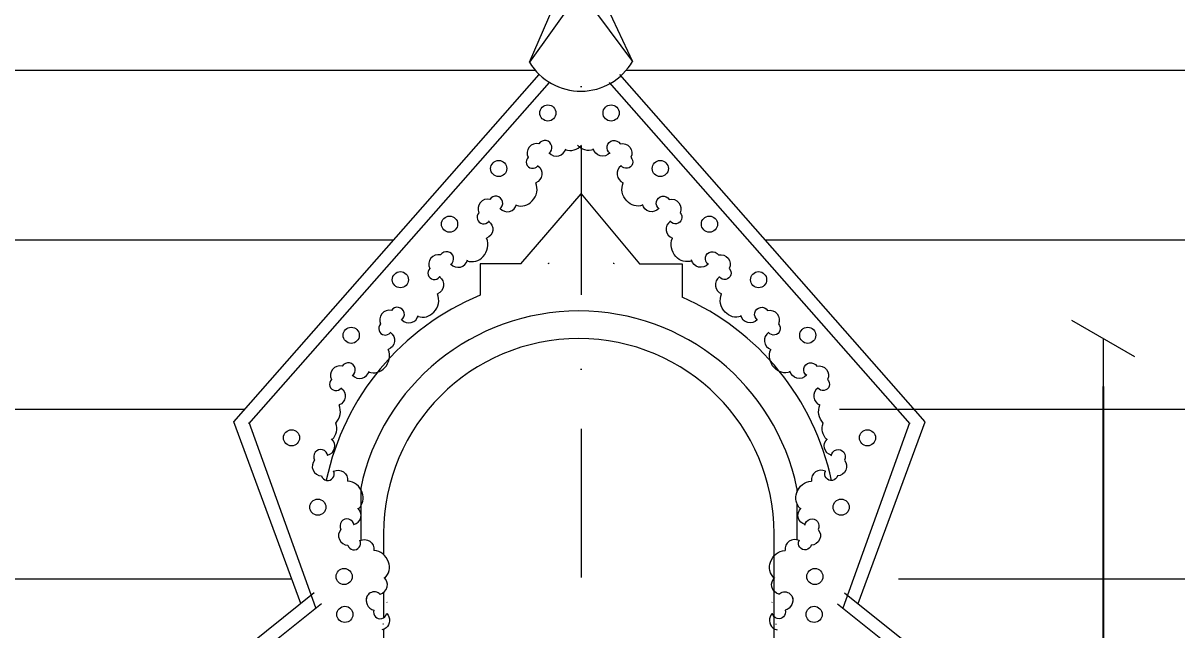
# Model space of a CAD drawing. Header units: millimetres. Extents: x 2399 to 111977, y 1313 to 59551.
# Drawn here: x 41562 to 44296, y 34866 to 36305 of the extents above; entities that cross this region are included whole.
import ezdxf

# ---------------------------------------------------------------- set-up
doc = ezdxf.new("R2010")
doc.units = ezdxf.units.MM
doc.linetypes.add('Штрихпунктирная', pattern=[670.277762, 352.777767, -176.388884, 0, -141.111112])
doc.layers.add('dim', color=7, linetype='Continuous')
doc.layers.add('main line', color=7, linetype='Continuous', lineweight=13)
doc.styles.add('СГЕНЕРИР_СТИЛЬ_1', font='georgia.ttf')
doc.dimstyles.new('СГЕНЕРИР_СТИЛЬ__5', dxfattribs={"dimtxt": 150, "dimasz": 114, "dimexe": 0.18, "dimexo": 0.0625, "dimgap": 0.09, "dimtad": 1, "dimdec": 3, "dimlfac": 0.001, "dimzin": 0, "dimdsep": 46, "dimtxsty": 'СГЕНЕРИР_СТИЛЬ_1', "dimblk": 'ARROWHEAD_2', "dimblk1": 'ARROWHEAD_2', "dimblk2": 'ARROWHEAD_2', "dimcen": 0.09, "dimse1": 1, "dimse2": 1, "dimclrd": 7, "dimclre": 7, "dimclrt": 7, "dimadec": 0, "dimazin": 0, "dimtfac": 1, "dimtdec": 4, "dimtmove": 0, "dimatfit": 3, "dimfxl": 1, "dimtolj": 1, "dimtzin": 0, "dimarcsym": 0})

# ---------------------------------------------------------------- blocks, each defined once
blk = doc.blocks.new('ARROWHEAD_2')
at = {"color": 0, "linetype": 'Continuous', "lineweight": 0}
for p, q in [((-0.378, -0.655), (0.378, 0.655)), ((0, 0), (-1, 0))]:
    blk.add_line(p, q, dxfattribs=at)
blk = doc.blocks.new('*D415')
at = {"layer": 'Defpoints', "color": 0, "linetype": 'Continuous', "transparency": 16777216}
for p in [(43228.2, 35556.7), (44121.6, 35556.7), (43278.9, 33296)]:
    blk.add_point(p, dxfattribs=at)
at = {"layer": 'dim', "color": 7, "linetype": 'Continuous', "lineweight": -2, "transparency": 16777216}
for p, q in [((44121.6, 35442.7), (44121.6, 34661.3)), ((44121.6, 33410), (44121.6, 34125.2))]:
    blk.add_line(p, q, dxfattribs=at)
at = {"layer": 'dim', "color": 7, "linetype": 'Continuous', "lineweight": -2, "transparency": 16777216, "xscale": 114, "yscale": 114, "zscale": 114}
for p, rotation in [((44121.6, 35556.7), 90), ((44121.6, 33296), 270)]:
    blk.add_blockref('ARROWHEAD_2', p, dxfattribs=dict(at, rotation=rotation))
at = {"layer": 'dim', "color": 7, "linetype": 'Continuous', "lineweight": 13, "transparency": 16777216, "insert": (44121.6, 34393.3), "char_height": 150, "attachment_point": 5, "rotation": 90, "style": 'СГЕНЕРИР_СТИЛЬ_1'}
blk.add_mtext('\\A1;2,200', dxfattribs=at)

msp = doc.modelspace()

# ---------------------------------------------------------------- linework, layer by layer
at = {"layer": 'main line', "color": 7, "linetype": 'Штрихпунктирная', "lineweight": 13}
msp.add_line((42884.2044, 54113.2451), (42884.2044, 28718.316), dxfattribs=at)
at = {"layer": 'main line', "color": 7, "linetype": 'Continuous', "lineweight": 13}
for p, q in [((42762.0064, 36211.6548), (42853.4011, 36423.9382)), ((42907.6213, 36425.102), (43006.1175, 36213.537)), ((42869.5187, 36362.7789), (42762.0064, 36211.6548)), ((42895.8108, 36362.7789), (43006.1175, 36213.537)), ((40609.2044, 36192.7155), (42775.7147, 36192.7155)), ((42061.4135, 35359.6081), (42785.2373, 36182.651)), ((43699.4967, 35359.6081), (42975.6729, 36182.651)), ((42991.2902, 36192.7155), (45159.3663, 36192.7155)), ((42097.2835, 35354.302), (42809.3975, 36164.03)), ((43663.6267, 35354.302), (42951.5127, 36164.03)), ((42741.134, 35734.1335), (42884.2044, 35899.6998)), ((42884.2044, 35899.6998), (43022.8489, 35734.1335)), ((40609.2044, 35790.864), (42440.6808, 35790.864)), ((43320.2294, 35790.864), (45159.3663, 35790.864)), ((42645.0588, 35734.1335), (42645.0588, 35659.3511)), ((42741.134, 35734.1335), (42645.0588, 35734.1335)), ((43022.8489, 35734.1335), (43123.35, 35734.1335)), ((43123.35, 35734.1335), (43123.35, 35654.8063)), ((40609.2044, 35389.0125), (42087.2732, 35389.0125)), ((43496.3795, 35389.0125), (45159.3663, 35389.0125)), ((42220.0187, 34928.2766), (42061.4135, 35359.6081)), ((42255.4979, 34918.0722), (42097.6187, 35357.6084)), ((43505.4123, 34918.0722), (43663.2915, 35357.6084)), ((43540.8916, 34928.2766), (43699.4967, 35359.6081)), ((42362.0728, 35201.9508), (42362.0728, 35078.5603)), ((43395.6382, 35201.9508), (43395.6382, 35191.4161)), ((43395.6382, 35165.6626), (43395.6382, 35079.5762)), ((42416.2761, 35094.174), (42416.2761, 35044.5294)), ((43341.4349, 33296.0284), (43341.4349, 35094.174)), ((40609.2044, 34987.161), (42198.3662, 34987.161)), ((43636.658, 34987.161), (45159.3663, 34987.161)), ((42252.1808, 34954.0695), (41607.7565, 34437.2643)), ((42416.2761, 34955.0391), (42416.2761, 34894.6097)), ((43508.7294, 34954.0695), (44153.1537, 34437.2643)), ((42269.0172, 34928.0314), (41623.4306, 34411.4276)), ((43491.8931, 34928.0314), (44136.2644, 34411.4276)), ((42416.2761, 34867.1988), (42416.2761, 33297.3005))]:
    msp.add_line(p, q, dxfattribs=at)
at = {"layer": 'main line', "color": 7, "linetype": 'Continuous', "lineweight": 13, "flags": 128}
for points in [[(42807.8808, 35995.7873, 1.219803903), (42784.3432, 36018.5059, 0.63216014), (42758.7076, 35986.4924, 1.067465283), (42781.8511, 35966.3449, -0.60309642), (42776.7903, 35926.2488)], [(42807.8808, 35995.7873, 1.219803903), (42784.3432, 36018.5059, 0.63216014), (42758.7076, 35986.4924, 1.067465283), (42781.8511, 35966.3449, -0.60309642), (42776.7903, 35926.2488)], [(42807.8808, 35995.7873, 1.219803903), (42784.3432, 36018.5059, 0.63216014), (42758.7076, 35986.4924, 1.067465283), (42781.8511, 35966.3449, -0.60309642), (42776.7903, 35926.2488)], [(42807.8808, 35995.7873, 1.219803903), (42784.3432, 36018.5059, 0.63216014), (42758.7076, 35986.4924, 1.067465283), (42781.8511, 35966.3449, -0.60309642), (42776.7903, 35926.2488)], [(42807.8808, 35995.7873, 1.219803903), (42784.3432, 36018.5059, 0.63216014), (42758.7076, 35986.4924, 1.067465283), (42781.8511, 35966.3449, -0.60309642), (42776.7903, 35926.2488)], [(42807.8808, 35995.7873, 1.219803903), (42784.3432, 36018.5059, 0.63216014), (42758.7076, 35986.4924, 1.067465283), (42781.8511, 35966.3449, -0.60309642), (42776.7903, 35926.2488)], [(42808.6741, 35996.6846, 0.60309642), (42847.8475, 36006.6222)], [(42808.6741, 35996.6846, 0.60309642), (42847.8475, 36006.6222)], [(42808.6741, 35996.6846, 0.60309642), (42847.8475, 36006.6222)], [(42808.6741, 35996.6846, 0.60309642), (42847.8475, 36006.6222)], [(42808.6741, 35996.6846, 0.60309642), (42847.8475, 36006.6222)], [(42808.6741, 35996.6846, 0.60309642), (42847.8475, 36006.6222)], [(42847.1849, 36004.3857, 0.304535594), (42884.8941, 36014.7924)], [(42847.1849, 36004.3857, 0.304535594), (42884.8941, 36014.7924)], [(42847.1849, 36004.3857, 0.304535594), (42884.8941, 36014.7924)], [(42847.1849, 36004.3857, 0.304535594), (42884.8941, 36014.7924)], [(42847.1849, 36004.3857, 0.304535594), (42884.8941, 36014.7924)], [(42847.1849, 36004.3857, 0.304535594), (42884.8941, 36014.7924)], [(42913.7253, 36004.3857, -0.304535594), (42876.0161, 36014.7924)], [(42913.7253, 36004.3857, -0.304535594), (42876.0161, 36014.7924)], [(42913.7253, 36004.3857, -0.304535594), (42876.0161, 36014.7924)], [(42913.7253, 36004.3857, -0.304535594), (42876.0161, 36014.7924)], [(42913.7253, 36004.3857, -0.304535594), (42876.0161, 36014.7924)], [(42913.7253, 36004.3857, -0.304535594), (42876.0161, 36014.7924)], [(42952.2361, 35996.6846, -0.60309642), (42913.0627, 36006.6222)], [(42952.2361, 35996.6846, -0.60309642), (42913.0627, 36006.6222)], [(42952.2361, 35996.6846, -0.60309642), (42913.0627, 36006.6222)], [(42952.2361, 35996.6846, -0.60309642), (42913.0627, 36006.6222)], [(42952.2361, 35996.6846, -0.60309642), (42913.0627, 36006.6222)], [(42952.2361, 35996.6846, -0.60309642), (42913.0627, 36006.6222)], [(42953.0294, 35995.7873, -1.219803903), (42976.567, 36018.5059, -0.63216014), (43002.2026, 35986.4924, -1.067465283), (42979.0591, 35966.3449, 0.60309642), (42984.1199, 35926.2488)], [(42953.0294, 35995.7873, -1.219803903), (42976.567, 36018.5059, -0.63216014), (43002.2026, 35986.4924, -1.067465283), (42979.0591, 35966.3449, 0.60309642), (42984.1199, 35926.2488)], [(42953.0294, 35995.7873, -1.219803903), (42976.567, 36018.5059, -0.63216014), (43002.2026, 35986.4924, -1.067465283), (42979.0591, 35966.3449, 0.60309642), (42984.1199, 35926.2488)], [(42953.0294, 35995.7873, -1.219803903), (42976.567, 36018.5059, -0.63216014), (43002.2026, 35986.4924, -1.067465283), (42979.0591, 35966.3449, 0.60309642), (42984.1199, 35926.2488)], [(42953.0294, 35995.7873, -1.219803903), (42976.567, 36018.5059, -0.63216014), (43002.2026, 35986.4924, -1.067465283), (42979.0591, 35966.3449, 0.60309642), (42984.1199, 35926.2488)], [(42953.0294, 35995.7873, -1.219803903), (42976.567, 36018.5059, -0.63216014), (43002.2026, 35986.4924, -1.067465283), (42979.0591, 35966.3449, 0.60309642), (42984.1199, 35926.2488)], [(42782.6444, 35967.2422, -0.017938026), (42782.0513, 35966.2031)], [(42782.6444, 35967.2422, -0.017938026), (42782.0513, 35966.2031)], [(42782.6444, 35967.2422, -0.017938026), (42782.0513, 35966.2031)], [(42782.6444, 35967.2422, -0.017938026), (42782.0513, 35966.2031)], [(42782.6444, 35967.2422, -0.017938026), (42782.0513, 35966.2031)], [(42782.6444, 35967.2422, -0.017938026), (42782.0513, 35966.2031)], [(42978.2658, 35967.2422, 0.017938026), (42978.8589, 35966.2031)], [(42978.2658, 35967.2422, 0.017938026), (42978.8589, 35966.2031)], [(42978.2658, 35967.2422, 0.017938026), (42978.8589, 35966.2031)], [(42978.2658, 35967.2422, 0.017938026), (42978.8589, 35966.2031)], [(42978.2658, 35967.2422, 0.017938026), (42978.8589, 35966.2031)], [(42978.2658, 35967.2422, 0.017938026), (42978.8589, 35966.2031)], [(42768.4084, 35883.0344, 0.304535594), (42776.7903, 35926.2488)], [(42768.4084, 35883.0344, 0.304535594), (42776.7903, 35926.2488)], [(42768.4084, 35883.0344, 0.304535594), (42776.7903, 35926.2488)], [(42768.4084, 35883.0344, 0.304535594), (42776.7903, 35926.2488)], [(42768.4084, 35883.0344, 0.304535594), (42776.7903, 35926.2488)], [(42768.4084, 35883.0344, 0.304535594), (42776.7903, 35926.2488)], [(42992.5018, 35883.0344, -0.304535594), (42984.1199, 35926.2488)], [(42992.5018, 35883.0344, -0.304535594), (42984.1199, 35926.2488)], [(42992.5018, 35883.0344, -0.304535594), (42984.1199, 35926.2488)], [(42992.5018, 35883.0344, -0.304535594), (42984.1199, 35926.2488)], [(42992.5018, 35883.0344, -0.304535594), (42984.1199, 35926.2488)], [(42992.5018, 35883.0344, -0.304535594), (42984.1199, 35926.2488)], [(42691.395, 35864.0293, 1.219803903), (42667.8575, 35886.7479, 0.63216014), (42642.2219, 35854.7344, 1.067465283), (42665.3654, 35834.5869, -0.60309642), (42660.3046, 35794.4908)], [(42691.395, 35864.0293, 1.219803903), (42667.8575, 35886.7479, 0.63216014), (42642.2219, 35854.7344, 1.067465283), (42665.3654, 35834.5869, -0.60309642), (42660.3046, 35794.4908)], [(42691.395, 35864.0293, 1.219803903), (42667.8575, 35886.7479, 0.63216014), (42642.2219, 35854.7344, 1.067465283), (42665.3654, 35834.5869, -0.60309642), (42660.3046, 35794.4908)], [(42691.395, 35864.0293, 1.219803903), (42667.8575, 35886.7479, 0.63216014), (42642.2219, 35854.7344, 1.067465283), (42665.3654, 35834.5869, -0.60309642), (42660.3046, 35794.4908)], [(42691.395, 35864.0293, 1.219803903), (42667.8575, 35886.7479, 0.63216014), (42642.2219, 35854.7344, 1.067465283), (42665.3654, 35834.5869, -0.60309642), (42660.3046, 35794.4908)], [(42691.395, 35864.0293, 1.219803903), (42667.8575, 35886.7479, 0.63216014), (42642.2219, 35854.7344, 1.067465283), (42665.3654, 35834.5869, -0.60309642), (42660.3046, 35794.4908)], [(42692.1883, 35864.9266, 0.60309642), (42731.3618, 35874.8642)], [(42692.1883, 35864.9266, 0.60309642), (42731.3618, 35874.8642)], [(42692.1883, 35864.9266, 0.60309642), (42731.3618, 35874.8642)], [(42692.1883, 35864.9266, 0.60309642), (42731.3618, 35874.8642)], [(42692.1883, 35864.9266, 0.60309642), (42731.3618, 35874.8642)], [(42692.1883, 35864.9266, 0.60309642), (42731.3618, 35874.8642)], [(42730.6992, 35872.6277, 0.304535594), (42768.4084, 35883.0344)], [(42730.6992, 35872.6277, 0.304535594), (42768.4084, 35883.0344)], [(42730.6992, 35872.6277, 0.304535594), (42768.4084, 35883.0344)], [(42730.6992, 35872.6277, 0.304535594), (42768.4084, 35883.0344)], [(42730.6992, 35872.6277, 0.304535594), (42768.4084, 35883.0344)], [(42730.6992, 35872.6277, 0.304535594), (42768.4084, 35883.0344)], [(43030.211, 35872.6277, -0.304535594), (42992.5018, 35883.0344)], [(43030.211, 35872.6277, -0.304535594), (42992.5018, 35883.0344)], [(43030.211, 35872.6277, -0.304535594), (42992.5018, 35883.0344)], [(43030.211, 35872.6277, -0.304535594), (42992.5018, 35883.0344)], [(43030.211, 35872.6277, -0.304535594), (42992.5018, 35883.0344)], [(43030.211, 35872.6277, -0.304535594), (42992.5018, 35883.0344)], [(43068.7219, 35864.9266, -0.60309642), (43029.5484, 35874.8642)], [(43068.7219, 35864.9266, -0.60309642), (43029.5484, 35874.8642)], [(43068.7219, 35864.9266, -0.60309642), (43029.5484, 35874.8642)], [(43068.7219, 35864.9266, -0.60309642), (43029.5484, 35874.8642)], [(43068.7219, 35864.9266, -0.60309642), (43029.5484, 35874.8642)], [(43068.7219, 35864.9266, -0.60309642), (43029.5484, 35874.8642)], [(43069.5152, 35864.0293, -1.219803903), (43093.0527, 35886.7479, -0.63216014), (43118.6883, 35854.7344, -1.067465283), (43095.5448, 35834.5869, 0.60309642), (43100.6056, 35794.4908)], [(43069.5152, 35864.0293, -1.219803903), (43093.0527, 35886.7479, -0.63216014), (43118.6883, 35854.7344, -1.067465283), (43095.5448, 35834.5869, 0.60309642), (43100.6056, 35794.4908)], [(43069.5152, 35864.0293, -1.219803903), (43093.0527, 35886.7479, -0.63216014), (43118.6883, 35854.7344, -1.067465283), (43095.5448, 35834.5869, 0.60309642), (43100.6056, 35794.4908)], [(43069.5152, 35864.0293, -1.219803903), (43093.0527, 35886.7479, -0.63216014), (43118.6883, 35854.7344, -1.067465283), (43095.5448, 35834.5869, 0.60309642), (43100.6056, 35794.4908)], [(43069.5152, 35864.0293, -1.219803903), (43093.0527, 35886.7479, -0.63216014), (43118.6883, 35854.7344, -1.067465283), (43095.5448, 35834.5869, 0.60309642), (43100.6056, 35794.4908)], [(43069.5152, 35864.0293, -1.219803903), (43093.0527, 35886.7479, -0.63216014), (43118.6883, 35854.7344, -1.067465283), (43095.5448, 35834.5869, 0.60309642), (43100.6056, 35794.4908)], [(42666.1587, 35835.4842, -0.017938026), (42665.5655, 35834.4451)], [(42666.1587, 35835.4842, -0.017938026), (42665.5655, 35834.4451)], [(42666.1587, 35835.4842, -0.017938026), (42665.5655, 35834.4451)], [(42666.1587, 35835.4842, -0.017938026), (42665.5655, 35834.4451)], [(42666.1587, 35835.4842, -0.017938026), (42665.5655, 35834.4451)], [(42666.1587, 35835.4842, -0.017938026), (42665.5655, 35834.4451)], [(43094.7515, 35835.4842, 0.017938026), (43095.3447, 35834.4451)], [(43094.7515, 35835.4842, 0.017938026), (43095.3447, 35834.4451)], [(43094.7515, 35835.4842, 0.017938026), (43095.3447, 35834.4451)], [(43094.7515, 35835.4842, 0.017938026), (43095.3447, 35834.4451)], [(43094.7515, 35835.4842, 0.017938026), (43095.3447, 35834.4451)], [(43094.7515, 35835.4842, 0.017938026), (43095.3447, 35834.4451)], [(42651.9227, 35751.2764, 0.304535594), (42660.3046, 35794.4908)], [(42651.9227, 35751.2764, 0.304535594), (42660.3046, 35794.4908)], [(42651.9227, 35751.2764, 0.304535594), (42660.3046, 35794.4908)], [(42651.9227, 35751.2764, 0.304535594), (42660.3046, 35794.4908)], [(42651.9227, 35751.2764, 0.304535594), (42660.3046, 35794.4908)], [(42651.9227, 35751.2764, 0.304535594), (42660.3046, 35794.4908)], [(43108.9875, 35751.2764, -0.304535594), (43100.6056, 35794.4908)], [(43108.9875, 35751.2764, -0.304535594), (43100.6056, 35794.4908)], [(43108.9875, 35751.2764, -0.304535594), (43100.6056, 35794.4908)], [(43108.9875, 35751.2764, -0.304535594), (43100.6056, 35794.4908)], [(43108.9875, 35751.2764, -0.304535594), (43100.6056, 35794.4908)], [(43108.9875, 35751.2764, -0.304535594), (43100.6056, 35794.4908)], [(42574.9093, 35732.2713, 1.219803903), (42551.3718, 35754.9899, 0.63216014), (42525.7362, 35722.9764, 1.067465283), (42548.8797, 35702.8289, -0.60309642), (42543.8189, 35662.7328)], [(42574.9093, 35732.2713, 1.219803903), (42551.3718, 35754.9899, 0.63216014), (42525.7362, 35722.9764, 1.067465283), (42548.8797, 35702.8289, -0.60309642), (42543.8189, 35662.7328)], [(42574.9093, 35732.2713, 1.219803903), (42551.3718, 35754.9899, 0.63216014), (42525.7362, 35722.9764, 1.067465283), (42548.8797, 35702.8289, -0.60309642), (42543.8189, 35662.7328)], [(42574.9093, 35732.2713, 1.219803903), (42551.3718, 35754.9899, 0.63216014), (42525.7362, 35722.9764, 1.067465283), (42548.8797, 35702.8289, -0.60309642), (42543.8189, 35662.7328)], [(42574.9093, 35732.2713, 1.219803903), (42551.3718, 35754.9899, 0.63216014), (42525.7362, 35722.9764, 1.067465283), (42548.8797, 35702.8289, -0.60309642), (42543.8189, 35662.7328)], [(42574.9093, 35732.2713, 1.219803903), (42551.3718, 35754.9899, 0.63216014), (42525.7362, 35722.9764, 1.067465283), (42548.8797, 35702.8289, -0.60309642), (42543.8189, 35662.7328)], [(43186.0009, 35732.2713, -1.219803903), (43209.5385, 35754.9899, -0.63216014), (43235.174, 35722.9764, -1.067465283), (43212.0306, 35702.8289, 0.60309642), (43217.0913, 35662.7328)], [(43186.0009, 35732.2713, -1.219803903), (43209.5385, 35754.9899, -0.63216014), (43235.174, 35722.9764, -1.067465283), (43212.0306, 35702.8289, 0.60309642), (43217.0913, 35662.7328)], [(43186.0009, 35732.2713, -1.219803903), (43209.5385, 35754.9899, -0.63216014), (43235.174, 35722.9764, -1.067465283), (43212.0306, 35702.8289, 0.60309642), (43217.0913, 35662.7328)], [(43186.0009, 35732.2713, -1.219803903), (43209.5385, 35754.9899, -0.63216014), (43235.174, 35722.9764, -1.067465283), (43212.0306, 35702.8289, 0.60309642), (43217.0913, 35662.7328)], [(43186.0009, 35732.2713, -1.219803903), (43209.5385, 35754.9899, -0.63216014), (43235.174, 35722.9764, -1.067465283), (43212.0306, 35702.8289, 0.60309642), (43217.0913, 35662.7328)], [(43186.0009, 35732.2713, -1.219803903), (43209.5385, 35754.9899, -0.63216014), (43235.174, 35722.9764, -1.067465283), (43212.0306, 35702.8289, 0.60309642), (43217.0913, 35662.7328)], [(42575.7026, 35733.1686, 0.60309642), (42614.8761, 35743.1062)], [(42575.7026, 35733.1686, 0.60309642), (42614.8761, 35743.1062)], [(42575.7026, 35733.1686, 0.60309642), (42614.8761, 35743.1062)], [(42575.7026, 35733.1686, 0.60309642), (42614.8761, 35743.1062)], [(42575.7026, 35733.1686, 0.60309642), (42614.8761, 35743.1062)], [(42575.7026, 35733.1686, 0.60309642), (42614.8761, 35743.1062)], [(42614.2134, 35740.8697, 0.304535594), (42651.9227, 35751.2764)], [(42614.2134, 35740.8697, 0.304535594), (42651.9227, 35751.2764)], [(42614.2134, 35740.8697, 0.304535594), (42651.9227, 35751.2764)], [(42614.2134, 35740.8697, 0.304535594), (42651.9227, 35751.2764)], [(42614.2134, 35740.8697, 0.304535594), (42651.9227, 35751.2764)], [(42614.2134, 35740.8697, 0.304535594), (42651.9227, 35751.2764)], [(43146.6968, 35740.8697, -0.304535594), (43108.9875, 35751.2764)], [(43146.6968, 35740.8697, -0.304535594), (43108.9875, 35751.2764)], [(43146.6968, 35740.8697, -0.304535594), (43108.9875, 35751.2764)], [(43146.6968, 35740.8697, -0.304535594), (43108.9875, 35751.2764)], [(43146.6968, 35740.8697, -0.304535594), (43108.9875, 35751.2764)], [(43146.6968, 35740.8697, -0.304535594), (43108.9875, 35751.2764)], [(43185.2076, 35733.1686, -0.60309642), (43146.0342, 35743.1062)], [(43185.2076, 35733.1686, -0.60309642), (43146.0342, 35743.1062)], [(43185.2076, 35733.1686, -0.60309642), (43146.0342, 35743.1062)], [(43185.2076, 35733.1686, -0.60309642), (43146.0342, 35743.1062)], [(43185.2076, 35733.1686, -0.60309642), (43146.0342, 35743.1062)], [(43185.2076, 35733.1686, -0.60309642), (43146.0342, 35743.1062)], [(42549.673, 35703.7262, -0.017938026), (42549.0798, 35702.6871)], [(42549.673, 35703.7262, -0.017938026), (42549.0798, 35702.6871)], [(42549.673, 35703.7262, -0.017938026), (42549.0798, 35702.6871)], [(42549.673, 35703.7262, -0.017938026), (42549.0798, 35702.6871)], [(42549.673, 35703.7262, -0.017938026), (42549.0798, 35702.6871)], [(42549.673, 35703.7262, -0.017938026), (42549.0798, 35702.6871)], [(43211.2372, 35703.7262, 0.017938026), (43211.8304, 35702.6871)], [(43211.2372, 35703.7262, 0.017938026), (43211.8304, 35702.6871)], [(43211.2372, 35703.7262, 0.017938026), (43211.8304, 35702.6871)], [(43211.2372, 35703.7262, 0.017938026), (43211.8304, 35702.6871)], [(43211.2372, 35703.7262, 0.017938026), (43211.8304, 35702.6871)], [(43211.2372, 35703.7262, 0.017938026), (43211.8304, 35702.6871)], [(42535.437, 35619.5183, 0.304535594), (42543.8189, 35662.7328)], [(42535.437, 35619.5183, 0.304535594), (42543.8189, 35662.7328)], [(42535.437, 35619.5183, 0.304535594), (42543.8189, 35662.7328)], [(42535.437, 35619.5183, 0.304535594), (42543.8189, 35662.7328)], [(42535.437, 35619.5183, 0.304535594), (42543.8189, 35662.7328)], [(42535.437, 35619.5183, 0.304535594), (42543.8189, 35662.7328)], [(43225.4732, 35619.5183, -0.304535594), (43217.0913, 35662.7328)], [(43225.4732, 35619.5183, -0.304535594), (43217.0913, 35662.7328)], [(43225.4732, 35619.5183, -0.304535594), (43217.0913, 35662.7328)], [(43225.4732, 35619.5183, -0.304535594), (43217.0913, 35662.7328)], [(43225.4732, 35619.5183, -0.304535594), (43217.0913, 35662.7328)], [(43225.4732, 35619.5183, -0.304535594), (43217.0913, 35662.7328)], [(42458.4236, 35600.5133, 1.219803903), (42434.886, 35623.2319, 0.63216014), (42409.2505, 35591.2184, 1.067465283), (42432.3939, 35571.0709, -0.60309642), (42427.3331, 35530.9748)], [(42458.4236, 35600.5133, 1.219803903), (42434.886, 35623.2319, 0.63216014), (42409.2505, 35591.2184, 1.067465283), (42432.3939, 35571.0709, -0.60309642), (42427.3331, 35530.9748)], [(42458.4236, 35600.5133, 1.219803903), (42434.886, 35623.2319, 0.63216014), (42409.2505, 35591.2184, 1.067465283), (42432.3939, 35571.0709, -0.60309642), (42427.3331, 35530.9748)], [(42458.4236, 35600.5133, 1.219803903), (42434.886, 35623.2319, 0.63216014), (42409.2505, 35591.2184, 1.067465283), (42432.3939, 35571.0709, -0.60309642), (42427.3331, 35530.9748)], [(42458.4236, 35600.5133, 1.219803903), (42434.886, 35623.2319, 0.63216014), (42409.2505, 35591.2184, 1.067465283), (42432.3939, 35571.0709, -0.60309642), (42427.3331, 35530.9748)], [(42458.4236, 35600.5133, 1.219803903), (42434.886, 35623.2319, 0.63216014), (42409.2505, 35591.2184, 1.067465283), (42432.3939, 35571.0709, -0.60309642), (42427.3331, 35530.9748)], [(43302.4866, 35600.5133, -1.219803903), (43326.0242, 35623.2319, -0.63216014), (43351.6597, 35591.2184, -1.067465283), (43328.5163, 35571.0709, 0.60309642), (43333.5771, 35530.9748)], [(43302.4866, 35600.5133, -1.219803903), (43326.0242, 35623.2319, -0.63216014), (43351.6597, 35591.2184, -1.067465283), (43328.5163, 35571.0709, 0.60309642), (43333.5771, 35530.9748)], [(43302.4866, 35600.5133, -1.219803903), (43326.0242, 35623.2319, -0.63216014), (43351.6597, 35591.2184, -1.067465283), (43328.5163, 35571.0709, 0.60309642), (43333.5771, 35530.9748)], [(43302.4866, 35600.5133, -1.219803903), (43326.0242, 35623.2319, -0.63216014), (43351.6597, 35591.2184, -1.067465283), (43328.5163, 35571.0709, 0.60309642), (43333.5771, 35530.9748)], [(43302.4866, 35600.5133, -1.219803903), (43326.0242, 35623.2319, -0.63216014), (43351.6597, 35591.2184, -1.067465283), (43328.5163, 35571.0709, 0.60309642), (43333.5771, 35530.9748)], [(43302.4866, 35600.5133, -1.219803903), (43326.0242, 35623.2319, -0.63216014), (43351.6597, 35591.2184, -1.067465283), (43328.5163, 35571.0709, 0.60309642), (43333.5771, 35530.9748)], [(42459.2169, 35601.4106, 0.60309642), (42498.3903, 35611.3482)], [(42459.2169, 35601.4106, 0.60309642), (42498.3903, 35611.3482)], [(42459.2169, 35601.4106, 0.60309642), (42498.3903, 35611.3482)], [(42459.2169, 35601.4106, 0.60309642), (42498.3903, 35611.3482)], [(42459.2169, 35601.4106, 0.60309642), (42498.3903, 35611.3482)], [(42459.2169, 35601.4106, 0.60309642), (42498.3903, 35611.3482)], [(42497.7277, 35609.1117, 0.304535594), (42535.437, 35619.5183)], [(42497.7277, 35609.1117, 0.304535594), (42535.437, 35619.5183)], [(42497.7277, 35609.1117, 0.304535594), (42535.437, 35619.5183)], [(42497.7277, 35609.1117, 0.304535594), (42535.437, 35619.5183)], [(42497.7277, 35609.1117, 0.304535594), (42535.437, 35619.5183)], [(42497.7277, 35609.1117, 0.304535594), (42535.437, 35619.5183)], [(43263.1825, 35609.1117, -0.304535594), (43225.4732, 35619.5183)], [(43263.1825, 35609.1117, -0.304535594), (43225.4732, 35619.5183)], [(43263.1825, 35609.1117, -0.304535594), (43225.4732, 35619.5183)], [(43263.1825, 35609.1117, -0.304535594), (43225.4732, 35619.5183)], [(43263.1825, 35609.1117, -0.304535594), (43225.4732, 35619.5183)], [(43263.1825, 35609.1117, -0.304535594), (43225.4732, 35619.5183)], [(43301.6933, 35601.4106, -0.60309642), (43262.5199, 35611.3482)], [(43301.6933, 35601.4106, -0.60309642), (43262.5199, 35611.3482)], [(43301.6933, 35601.4106, -0.60309642), (43262.5199, 35611.3482)], [(43301.6933, 35601.4106, -0.60309642), (43262.5199, 35611.3482)], [(43301.6933, 35601.4106, -0.60309642), (43262.5199, 35611.3482)], [(43301.6933, 35601.4106, -0.60309642), (43262.5199, 35611.3482)], [(42433.1872, 35571.9682, -0.017938026), (42432.5941, 35570.9291)], [(42433.1872, 35571.9682, -0.017938026), (42432.5941, 35570.9291)], [(42433.1872, 35571.9682, -0.017938026), (42432.5941, 35570.9291)], [(42433.1872, 35571.9682, -0.017938026), (42432.5941, 35570.9291)], [(42433.1872, 35571.9682, -0.017938026), (42432.5941, 35570.9291)], [(42433.1872, 35571.9682, -0.017938026), (42432.5941, 35570.9291)], [(43327.723, 35571.9682, 0.017938026), (43328.3161, 35570.9291)], [(43327.723, 35571.9682, 0.017938026), (43328.3161, 35570.9291)], [(43327.723, 35571.9682, 0.017938026), (43328.3161, 35570.9291)], [(43327.723, 35571.9682, 0.017938026), (43328.3161, 35570.9291)], [(43327.723, 35571.9682, 0.017938026), (43328.3161, 35570.9291)], [(43327.723, 35571.9682, 0.017938026), (43328.3161, 35570.9291)], [(42418.9512, 35487.7603, 0.304535594), (42427.3331, 35530.9748)], [(42418.9512, 35487.7603, 0.304535594), (42427.3331, 35530.9748)], [(42418.9512, 35487.7603, 0.304535594), (42427.3331, 35530.9748)], [(42418.9512, 35487.7603, 0.304535594), (42427.3331, 35530.9748)], [(42418.9512, 35487.7603, 0.304535594), (42427.3331, 35530.9748)], [(42418.9512, 35487.7603, 0.304535594), (42427.3331, 35530.9748)], [(43341.959, 35487.7603, -0.304535594), (43333.5771, 35530.9748)], [(43341.959, 35487.7603, -0.304535594), (43333.5771, 35530.9748)], [(43341.959, 35487.7603, -0.304535594), (43333.5771, 35530.9748)], [(43341.959, 35487.7603, -0.304535594), (43333.5771, 35530.9748)], [(43341.959, 35487.7603, -0.304535594), (43333.5771, 35530.9748)], [(43341.959, 35487.7603, -0.304535594), (43333.5771, 35530.9748)], [(42341.9379, 35468.7553, 1.219803903), (42318.4003, 35491.4739, 0.63216014), (42292.7648, 35459.4604, 1.067465283), (42315.9082, 35439.3129, -0.60309642), (42310.8474, 35399.2168)], [(42341.9379, 35468.7553, 1.219803903), (42318.4003, 35491.4739, 0.63216014), (42292.7648, 35459.4604, 1.067465283), (42315.9082, 35439.3129, -0.60309642), (42310.8474, 35399.2168)], [(42341.9379, 35468.7553, 1.219803903), (42318.4003, 35491.4739, 0.63216014), (42292.7648, 35459.4604, 1.067465283), (42315.9082, 35439.3129, -0.60309642), (42310.8474, 35399.2168)], [(42341.9379, 35468.7553, 1.219803903), (42318.4003, 35491.4739, 0.63216014), (42292.7648, 35459.4604, 1.067465283), (42315.9082, 35439.3129, -0.60309642), (42310.8474, 35399.2168)], [(42341.9379, 35468.7553, 1.219803903), (42318.4003, 35491.4739, 0.63216014), (42292.7648, 35459.4604, 1.067465283), (42315.9082, 35439.3129, -0.60309642), (42310.8474, 35399.2168)], [(42341.9379, 35468.7553, 1.219803903), (42318.4003, 35491.4739, 0.63216014), (42292.7648, 35459.4604, 1.067465283), (42315.9082, 35439.3129, -0.60309642), (42310.8474, 35399.2168)], [(42381.242, 35477.3537, 0.304535594), (42418.9512, 35487.7603)], [(42381.242, 35477.3537, 0.304535594), (42418.9512, 35487.7603)], [(42381.242, 35477.3537, 0.304535594), (42418.9512, 35487.7603)], [(42381.242, 35477.3537, 0.304535594), (42418.9512, 35487.7603)], [(42381.242, 35477.3537, 0.304535594), (42418.9512, 35487.7603)], [(42381.242, 35477.3537, 0.304535594), (42418.9512, 35487.7603)], [(43379.6682, 35477.3537, -0.304535594), (43341.959, 35487.7603)], [(43379.6682, 35477.3537, -0.304535594), (43341.959, 35487.7603)], [(43379.6682, 35477.3537, -0.304535594), (43341.959, 35487.7603)], [(43379.6682, 35477.3537, -0.304535594), (43341.959, 35487.7603)], [(43379.6682, 35477.3537, -0.304535594), (43341.959, 35487.7603)], [(43379.6682, 35477.3537, -0.304535594), (43341.959, 35487.7603)], [(43418.9723, 35468.7553, -1.219803903), (43442.5099, 35491.4739, -0.63216014), (43468.1454, 35459.4604, -1.067465283), (43445.002, 35439.3129, 0.60309642), (43450.0628, 35399.2168)], [(43418.9723, 35468.7553, -1.219803903), (43442.5099, 35491.4739, -0.63216014), (43468.1454, 35459.4604, -1.067465283), (43445.002, 35439.3129, 0.60309642), (43450.0628, 35399.2168)], [(43418.9723, 35468.7553, -1.219803903), (43442.5099, 35491.4739, -0.63216014), (43468.1454, 35459.4604, -1.067465283), (43445.002, 35439.3129, 0.60309642), (43450.0628, 35399.2168)], [(43418.9723, 35468.7553, -1.219803903), (43442.5099, 35491.4739, -0.63216014), (43468.1454, 35459.4604, -1.067465283), (43445.002, 35439.3129, 0.60309642), (43450.0628, 35399.2168)], [(43418.9723, 35468.7553, -1.219803903), (43442.5099, 35491.4739, -0.63216014), (43468.1454, 35459.4604, -1.067465283), (43445.002, 35439.3129, 0.60309642), (43450.0628, 35399.2168)], [(43418.9723, 35468.7553, -1.219803903), (43442.5099, 35491.4739, -0.63216014), (43468.1454, 35459.4604, -1.067465283), (43445.002, 35439.3129, 0.60309642), (43450.0628, 35399.2168)], [(42342.7312, 35469.6526, 0.60309642), (42381.9046, 35479.5902)], [(42342.7312, 35469.6526, 0.60309642), (42381.9046, 35479.5902)], [(42342.7312, 35469.6526, 0.60309642), (42381.9046, 35479.5902)], [(42342.7312, 35469.6526, 0.60309642), (42381.9046, 35479.5902)], [(42342.7312, 35469.6526, 0.60309642), (42381.9046, 35479.5902)], [(42342.7312, 35469.6526, 0.60309642), (42381.9046, 35479.5902)], [(43418.179, 35469.6526, -0.60309642), (43379.0056, 35479.5902)], [(43418.179, 35469.6526, -0.60309642), (43379.0056, 35479.5902)], [(43418.179, 35469.6526, -0.60309642), (43379.0056, 35479.5902)], [(43418.179, 35469.6526, -0.60309642), (43379.0056, 35479.5902)], [(43418.179, 35469.6526, -0.60309642), (43379.0056, 35479.5902)], [(43418.179, 35469.6526, -0.60309642), (43379.0056, 35479.5902)], [(42316.7015, 35440.2102, -0.017938026), (42316.1084, 35439.1711)], [(42316.7015, 35440.2102, -0.017938026), (42316.1084, 35439.1711)], [(42316.7015, 35440.2102, -0.017938026), (42316.1084, 35439.1711)], [(42316.7015, 35440.2102, -0.017938026), (42316.1084, 35439.1711)], [(42316.7015, 35440.2102, -0.017938026), (42316.1084, 35439.1711)], [(42316.7015, 35440.2102, -0.017938026), (42316.1084, 35439.1711)], [(43444.2087, 35440.2102, 0.017938026), (43444.8018, 35439.1711)], [(43444.2087, 35440.2102, 0.017938026), (43444.8018, 35439.1711)], [(43444.2087, 35440.2102, 0.017938026), (43444.8018, 35439.1711)], [(43444.2087, 35440.2102, 0.017938026), (43444.8018, 35439.1711)], [(43444.2087, 35440.2102, 0.017938026), (43444.8018, 35439.1711)], [(43444.2087, 35440.2102, 0.017938026), (43444.8018, 35439.1711)], [(42302.8227, 35356.366, 0.3010125), (42310.8474, 35399.2168)], [(42302.8227, 35356.366, 0.3010125), (42310.8474, 35399.2168)], [(42302.8227, 35356.366, 0.3010125), (42310.8474, 35399.2168)], [(42302.8227, 35356.366, 0.3010125), (42310.8474, 35399.2168)], [(42302.8227, 35356.366, 0.3010125), (42310.8474, 35399.2168)], [(42302.8227, 35356.366, 0.3010125), (42310.8474, 35399.2168)], [(43458.0875, 35356.366, -0.3010125), (43450.0628, 35399.2168)], [(43458.0875, 35356.366, -0.3010125), (43450.0628, 35399.2168)], [(43458.0875, 35356.366, -0.3010125), (43450.0628, 35399.2168)], [(43458.0875, 35356.366, -0.3010125), (43450.0628, 35399.2168)], [(43458.0875, 35356.366, -0.3010125), (43450.0628, 35399.2168)], [(43458.0875, 35356.366, -0.3010125), (43450.0628, 35399.2168)], [(42294.6129, 35317.6665, 0.304535594), (42302.978, 35355.8805)], [(42294.6129, 35317.6665, 0.304535594), (42302.978, 35355.8805)], [(42294.6129, 35317.6665, 0.304535594), (42302.978, 35355.8805)], [(42294.6129, 35317.6665, 0.304535594), (42302.978, 35355.8805)], [(42294.6129, 35317.6665, 0.304535594), (42302.978, 35355.8805)], [(42294.6129, 35317.6665, 0.304535594), (42302.978, 35355.8805)], [(42302.978, 35355.8805, 0.003227255), (42302.8227, 35356.366)], [(42302.978, 35355.8805, 0.003227255), (42302.8227, 35356.366)], [(42302.978, 35355.8805, 0.003227255), (42302.8227, 35356.366)], [(42302.978, 35355.8805, 0.003227255), (42302.8227, 35356.366)], [(42302.978, 35355.8805, 0.003227255), (42302.8227, 35356.366)], [(42302.978, 35355.8805, 0.003227255), (42302.8227, 35356.366)], [(43466.2973, 35317.6665, -0.304535594), (43457.9322, 35355.8805)], [(43466.2973, 35317.6665, -0.304535594), (43457.9322, 35355.8805)], [(43466.2973, 35317.6665, -0.304535594), (43457.9322, 35355.8805)], [(43466.2973, 35317.6665, -0.304535594), (43457.9322, 35355.8805)], [(43466.2973, 35317.6665, -0.304535594), (43457.9322, 35355.8805)], [(43466.2973, 35317.6665, -0.304535594), (43457.9322, 35355.8805)], [(43457.9322, 35355.8805, -0.003227255), (43458.0875, 35356.366)], [(43457.9322, 35355.8805, -0.003227255), (43458.0875, 35356.366)], [(43457.9322, 35355.8805, -0.003227255), (43458.0875, 35356.366)], [(43457.9322, 35355.8805, -0.003227255), (43458.0875, 35356.366)], [(43457.9322, 35355.8805, -0.003227255), (43458.0875, 35356.366)], [(43457.9322, 35355.8805, -0.003227255), (43458.0875, 35356.366)], [(42283.4804, 35280.0041, 0.60309642), (42292.9429, 35319.295)], [(42283.4804, 35280.0041, 0.60309642), (42292.9429, 35319.295)], [(42283.4804, 35280.0041, 0.60309642), (42292.9429, 35319.295)], [(42283.4804, 35280.0041, 0.60309642), (42292.9429, 35319.295)], [(42283.4804, 35280.0041, 0.60309642), (42292.9429, 35319.295)], [(42283.4804, 35280.0041, 0.60309642), (42292.9429, 35319.295)], [(43477.4298, 35280.0041, -0.60309642), (43467.9673, 35319.295)], [(43477.4298, 35280.0041, -0.60309642), (43467.9673, 35319.295)], [(43477.4298, 35280.0041, -0.60309642), (43467.9673, 35319.295)], [(43477.4298, 35280.0041, -0.60309642), (43467.9673, 35319.295)], [(43477.4298, 35280.0041, -0.60309642), (43467.9673, 35319.295)], [(43477.4298, 35280.0041, -0.60309642), (43467.9673, 35319.295)], [(42283.9046, 35278.8841, 1.219803903), (42252.835, 35268.6455, 0.63216014), (42269.2136, 35231.0451, 1.067465283), (42297.8247, 35242.1332, -0.60309642), (42330.9427, 35218.9704)], [(42283.9046, 35278.8841, 1.219803903), (42252.835, 35268.6455, 0.63216014), (42269.2136, 35231.0451, 1.067465283), (42297.8247, 35242.1332, -0.60309642), (42330.9427, 35218.9704)], [(42283.9046, 35278.8841, 1.219803903), (42252.835, 35268.6455, 0.63216014), (42269.2136, 35231.0451, 1.067465283), (42297.8247, 35242.1332, -0.60309642), (42330.9427, 35218.9704)], [(42283.9046, 35278.8841, 1.219803903), (42252.835, 35268.6455, 0.63216014), (42269.2136, 35231.0451, 1.067465283), (42297.8247, 35242.1332, -0.60309642), (42330.9427, 35218.9704)], [(42283.9046, 35278.8841, 1.219803903), (42252.835, 35268.6455, 0.63216014), (42269.2136, 35231.0451, 1.067465283), (42297.8247, 35242.1332, -0.60309642), (42330.9427, 35218.9704)], [(42283.9046, 35278.8841, 1.219803903), (42252.835, 35268.6455, 0.63216014), (42269.2136, 35231.0451, 1.067465283), (42297.8247, 35242.1332, -0.60309642), (42330.9427, 35218.9704)], [(43477.0056, 35278.8841, -1.219803903), (43508.0752, 35268.6455, -0.63216014), (43491.6966, 35231.0451, -1.067465283), (43463.0855, 35242.1332, 0.60309642), (43429.9675, 35218.9704)], [(43477.0056, 35278.8841, -1.219803903), (43508.0752, 35268.6455, -0.63216014), (43491.6966, 35231.0451, -1.067465283), (43463.0855, 35242.1332, 0.60309642), (43429.9675, 35218.9704)], [(43477.0056, 35278.8841, -1.219803903), (43508.0752, 35268.6455, -0.63216014), (43491.6966, 35231.0451, -1.067465283), (43463.0855, 35242.1332, 0.60309642), (43429.9675, 35218.9704)], [(43477.0056, 35278.8841, -1.219803903), (43508.0752, 35268.6455, -0.63216014), (43491.6966, 35231.0451, -1.067465283), (43463.0855, 35242.1332, 0.60309642), (43429.9675, 35218.9704)], [(43477.0056, 35278.8841, -1.219803903), (43508.0752, 35268.6455, -0.63216014), (43491.6966, 35231.0451, -1.067465283), (43463.0855, 35242.1332, 0.60309642), (43429.9675, 35218.9704)], [(43477.0056, 35278.8841, -1.219803903), (43508.0752, 35268.6455, -0.63216014), (43491.6966, 35231.0451, -1.067465283), (43463.0855, 35242.1332, 0.60309642), (43429.9675, 35218.9704)], [(42297.4005, 35243.2532, -0.017938026), (42298.0435, 35242.2442)], [(42297.4005, 35243.2532, -0.017938026), (42298.0435, 35242.2442)], [(42297.4005, 35243.2532, -0.017938026), (42298.0435, 35242.2442)], [(42297.4005, 35243.2532, -0.017938026), (42298.0435, 35242.2442)], [(42297.4005, 35243.2532, -0.017938026), (42298.0435, 35242.2442)], [(42297.4005, 35243.2532, -0.017938026), (42298.0435, 35242.2442)], [(43463.5097, 35243.2532, 0.017938026), (43462.8668, 35242.2442)], [(43463.5097, 35243.2532, 0.017938026), (43462.8668, 35242.2442)], [(43463.5097, 35243.2532, 0.017938026), (43462.8668, 35242.2442)], [(43463.5097, 35243.2532, 0.017938026), (43462.8668, 35242.2442)], [(43463.5097, 35243.2532, 0.017938026), (43462.8668, 35242.2442)], [(43463.5097, 35243.2532, 0.017938026), (43462.8668, 35242.2442)], [(42365.272, 35191.4161, 0.304535594), (42330.9427, 35218.9704)], [(42365.272, 35191.4161, 0.304535594), (42330.9427, 35218.9704)], [(42365.272, 35191.4161, 0.304535594), (42330.9427, 35218.9704)], [(42365.272, 35191.4161, 0.304535594), (42330.9427, 35218.9704)], [(42365.272, 35191.4161, 0.304535594), (42330.9427, 35218.9704)], [(42365.272, 35191.4161, 0.304535594), (42330.9427, 35218.9704)], [(43395.6382, 35191.4161, -0.304535594), (43429.9675, 35218.9704)], [(43395.6382, 35191.4161, -0.304535594), (43429.9675, 35218.9704)], [(43395.6382, 35191.4161, -0.304535594), (43429.9675, 35218.9704)], [(43395.6382, 35191.4161, -0.304535594), (43429.9675, 35218.9704)], [(43395.6382, 35191.4161, -0.304535594), (43429.9675, 35218.9704)], [(43395.6382, 35191.4161, -0.304535594), (43429.9675, 35218.9704)], [(42356.9068, 35153.2021, 0.304535594), (42365.272, 35191.4161)], [(42356.9068, 35153.2021, 0.304535594), (42365.272, 35191.4161)], [(42356.9068, 35153.2021, 0.304535594), (42365.272, 35191.4161)], [(42356.9068, 35153.2021, 0.304535594), (42365.272, 35191.4161)], [(42356.9068, 35153.2021, 0.304535594), (42365.272, 35191.4161)], [(42356.9068, 35153.2021, 0.304535594), (42365.272, 35191.4161)], [(43404.0034, 35153.2021, -0.304535594), (43395.6382, 35191.4161)], [(43404.0034, 35153.2021, -0.304535594), (43395.6382, 35191.4161)], [(43404.0034, 35153.2021, -0.304535594), (43395.6382, 35191.4161)], [(43404.0034, 35153.2021, -0.304535594), (43395.6382, 35191.4161)], [(43404.0034, 35153.2021, -0.304535594), (43395.6382, 35191.4161)], [(43404.0034, 35153.2021, -0.304535594), (43395.6382, 35191.4161)], [(42345.7744, 35115.5397, 0.60309642), (42355.2368, 35154.8306)], [(42345.7744, 35115.5397, 0.60309642), (42355.2368, 35154.8306)], [(42345.7744, 35115.5397, 0.60309642), (42355.2368, 35154.8306)], [(42345.7744, 35115.5397, 0.60309642), (42355.2368, 35154.8306)], [(42345.7744, 35115.5397, 0.60309642), (42355.2368, 35154.8306)], [(42345.7744, 35115.5397, 0.60309642), (42355.2368, 35154.8306)], [(43415.1359, 35115.5397, -0.60309642), (43405.6734, 35154.8306)], [(43415.1359, 35115.5397, -0.60309642), (43405.6734, 35154.8306)], [(43415.1359, 35115.5397, -0.60309642), (43405.6734, 35154.8306)], [(43415.1359, 35115.5397, -0.60309642), (43405.6734, 35154.8306)], [(43415.1359, 35115.5397, -0.60309642), (43405.6734, 35154.8306)], [(43415.1359, 35115.5397, -0.60309642), (43405.6734, 35154.8306)], [(42346.1986, 35114.4196, 1.219803903), (42315.1289, 35104.181, 0.63216014), (42331.5075, 35066.5807, 1.067465283), (42360.1187, 35077.6687, -0.60309642), (42393.2366, 35054.506)], [(42346.1986, 35114.4196, 1.219803903), (42315.1289, 35104.181, 0.63216014), (42331.5075, 35066.5807, 1.067465283), (42360.1187, 35077.6687, -0.60309642), (42393.2366, 35054.506)], [(42346.1986, 35114.4196, 1.219803903), (42315.1289, 35104.181, 0.63216014), (42331.5075, 35066.5807, 1.067465283), (42360.1187, 35077.6687, -0.60309642), (42393.2366, 35054.506)], [(42346.1986, 35114.4196, 1.219803903), (42315.1289, 35104.181, 0.63216014), (42331.5075, 35066.5807, 1.067465283), (42360.1187, 35077.6687, -0.60309642), (42393.2366, 35054.506)], [(42346.1986, 35114.4196, 1.219803903), (42315.1289, 35104.181, 0.63216014), (42331.5075, 35066.5807, 1.067465283), (42360.1187, 35077.6687, -0.60309642), (42393.2366, 35054.506)], [(42346.1986, 35114.4196, 1.219803903), (42315.1289, 35104.181, 0.63216014), (42331.5075, 35066.5807, 1.067465283), (42360.1187, 35077.6687, -0.60309642), (42393.2366, 35054.506)], [(43414.7116, 35114.4196, -1.219803903), (43445.7813, 35104.181, -0.63216014), (43429.4027, 35066.5807, -1.067465283), (43400.7915, 35077.6687, 0.60309642), (43367.6736, 35054.506)], [(43414.7116, 35114.4196, -1.219803903), (43445.7813, 35104.181, -0.63216014), (43429.4027, 35066.5807, -1.067465283), (43400.7915, 35077.6687, 0.60309642), (43367.6736, 35054.506)], [(43414.7116, 35114.4196, -1.219803903), (43445.7813, 35104.181, -0.63216014), (43429.4027, 35066.5807, -1.067465283), (43400.7915, 35077.6687, 0.60309642), (43367.6736, 35054.506)], [(43414.7116, 35114.4196, -1.219803903), (43445.7813, 35104.181, -0.63216014), (43429.4027, 35066.5807, -1.067465283), (43400.7915, 35077.6687, 0.60309642), (43367.6736, 35054.506)], [(43414.7116, 35114.4196, -1.219803903), (43445.7813, 35104.181, -0.63216014), (43429.4027, 35066.5807, -1.067465283), (43400.7915, 35077.6687, 0.60309642), (43367.6736, 35054.506)], [(43414.7116, 35114.4196, -1.219803903), (43445.7813, 35104.181, -0.63216014), (43429.4027, 35066.5807, -1.067465283), (43400.7915, 35077.6687, 0.60309642), (43367.6736, 35054.506)], [(42359.6944, 35078.7888, -0.017938026), (42360.3374, 35077.7797)], [(42359.6944, 35078.7888, -0.017938026), (42360.3374, 35077.7797)], [(42359.6944, 35078.7888, -0.017938026), (42360.3374, 35077.7797)], [(42359.6944, 35078.7888, -0.017938026), (42360.3374, 35077.7797)], [(42359.6944, 35078.7888, -0.017938026), (42360.3374, 35077.7797)], [(42359.6944, 35078.7888, -0.017938026), (42360.3374, 35077.7797)], [(43401.2158, 35078.7888, 0.017938026), (43400.5728, 35077.7797)], [(43401.2158, 35078.7888, 0.017938026), (43400.5728, 35077.7797)], [(43401.2158, 35078.7888, 0.017938026), (43400.5728, 35077.7797)], [(43401.2158, 35078.7888, 0.017938026), (43400.5728, 35077.7797)], [(43401.2158, 35078.7888, 0.017938026), (43400.5728, 35077.7797)], [(43401.2158, 35078.7888, 0.017938026), (43400.5728, 35077.7797)], [(42427.5659, 35026.9516, 0.304535594), (42393.2366, 35054.506)], [(42427.5659, 35026.9516, 0.304535594), (42393.2366, 35054.506)], [(42427.5659, 35026.9516, 0.304535594), (42393.2366, 35054.506)], [(42427.5659, 35026.9516, 0.304535594), (42393.2366, 35054.506)], [(42427.5659, 35026.9516, 0.304535594), (42393.2366, 35054.506)], [(42427.5659, 35026.9516, 0.304535594), (42393.2366, 35054.506)], [(43333.3443, 35026.9516, -0.304535594), (43367.6736, 35054.506)], [(43333.3443, 35026.9516, -0.304535594), (43367.6736, 35054.506)], [(43333.3443, 35026.9516, -0.304535594), (43367.6736, 35054.506)], [(43333.3443, 35026.9516, -0.304535594), (43367.6736, 35054.506)], [(43333.3443, 35026.9516, -0.304535594), (43367.6736, 35054.506)], [(43333.3443, 35026.9516, -0.304535594), (43367.6736, 35054.506)], [(42419.2008, 34988.7376, 0.304535594), (42427.5659, 35026.9516)], [(42419.2008, 34988.7376, 0.304535594), (42427.5659, 35026.9516)], [(42419.2008, 34988.7376, 0.304535594), (42427.5659, 35026.9516)], [(42419.2008, 34988.7376, 0.304535594), (42427.5659, 35026.9516)], [(42419.2008, 34988.7376, 0.304535594), (42427.5659, 35026.9516)], [(42419.2008, 34988.7376, 0.304535594), (42427.5659, 35026.9516)], [(43341.7094, 34988.7376, -0.304535594), (43333.3443, 35026.9516)], [(43341.7094, 34988.7376, -0.304535594), (43333.3443, 35026.9516)], [(43341.7094, 34988.7376, -0.304535594), (43333.3443, 35026.9516)], [(43341.7094, 34988.7376, -0.304535594), (43333.3443, 35026.9516)], [(43341.7094, 34988.7376, -0.304535594), (43333.3443, 35026.9516)], [(43341.7094, 34988.7376, -0.304535594), (43333.3443, 35026.9516)], [(42408.0683, 34951.0752, 0.60309642), (42417.5308, 34990.3661)], [(42408.0683, 34951.0752, 0.60309642), (42417.5308, 34990.3661)], [(42408.0683, 34951.0752, 0.60309642), (42417.5308, 34990.3661)], [(42408.0683, 34951.0752, 0.60309642), (42417.5308, 34990.3661)], [(42408.0683, 34951.0752, 0.60309642), (42417.5308, 34990.3661)], [(42408.0683, 34951.0752, 0.60309642), (42417.5308, 34990.3661)], [(43352.8419, 34951.0752, -0.60309642), (43343.3794, 34990.3661)], [(43352.8419, 34951.0752, -0.60309642), (43343.3794, 34990.3661)], [(43352.8419, 34951.0752, -0.60309642), (43343.3794, 34990.3661)], [(43352.8419, 34951.0752, -0.60309642), (43343.3794, 34990.3661)], [(43352.8419, 34951.0752, -0.60309642), (43343.3794, 34990.3661)], [(43352.8419, 34951.0752, -0.60309642), (43343.3794, 34990.3661)], [(42408.4926, 34949.9552, 0.809567732), (42375.8974, 34930.8271)], [(42377.632, 34946.8092, 0.481155446), (42393.4766, 34912.5377, 1.043553113), (42422.9583, 34903.8962)], [(43383.2782, 34946.8092, -0.481155446), (43367.4336, 34912.5377, -1.043553113), (43337.9519, 34903.8962)], [(43352.4177, 34949.9552, -0.809567732), (43385.0128, 34930.8271)], [(42393.4766, 34912.5377, 1.043553113), (42422.9583, 34903.8962)], [(42393.4766, 34912.5377, 1.043553113), (42422.9583, 34903.8962)], [(42393.4766, 34912.5377, 1.043553113), (42422.9583, 34903.8962)], [(42393.4766, 34912.5377, 1.043553113), (42422.9583, 34903.8962)], [(42393.4766, 34912.5377, 1.043553113), (42422.9583, 34903.8962)], [(42424.7949, 34931.3278, 0.011762896), (42423.7344, 34931.4542)], [(42424.7949, 34931.3278, 0.011762896), (42423.7344, 34931.4542)], [(42424.7949, 34931.3278, 0.011762896), (42423.7344, 34931.4542)], [(42424.7949, 34931.3278, 0.011762896), (42423.7344, 34931.4542)], [(42424.7949, 34931.3278, 0.011762896), (42423.7344, 34931.4542)], [(42424.7949, 34931.3278, 0.011762896), (42423.7344, 34931.4542)], [(43336.1153, 34931.3278, -0.011762896), (43337.1758, 34931.4542)], [(43336.1153, 34931.3278, -0.011762896), (43337.1758, 34931.4542)], [(43336.1153, 34931.3278, -0.011762896), (43337.1758, 34931.4542)], [(43336.1153, 34931.3278, -0.011762896), (43337.1758, 34931.4542)], [(43336.1153, 34931.3278, -0.011762896), (43337.1758, 34931.4542)], [(43336.1153, 34931.3278, -0.011762896), (43337.1758, 34931.4542)], [(43367.4336, 34912.5377, -1.043553113), (43337.9519, 34903.8962)], [(43367.4336, 34912.5377, -1.043553113), (43337.9519, 34903.8962)], [(43367.4336, 34912.5377, -1.043553113), (43337.9519, 34903.8962)], [(43367.4336, 34912.5377, -1.043553113), (43337.9519, 34903.8962)], [(43367.4336, 34912.5377, -1.043553113), (43337.9519, 34903.8962)], [(42423.3644, 34904.0773, 0.01131157), (42423.8862, 34904.5372, -0.443224428), (42422.2209, 34870.7246)], [(42423.3644, 34904.0773, 0.01131157), (42423.8862, 34904.5372, -0.443224428), (42422.2209, 34870.7246)], [(42423.3644, 34904.0773, 0.01131157), (42423.8862, 34904.5372, -0.443224428), (42422.2209, 34870.7246)], [(42423.3644, 34904.0773, 0.01131157), (42423.8862, 34904.5372, -0.443224428), (42422.2209, 34870.7246)], [(42423.3644, 34904.0773, 0.01131157), (42423.8862, 34904.5372, -0.443224428), (42422.2209, 34870.7246)], [(42423.3644, 34904.0773, 0.01131157), (42423.8862, 34904.5372, -0.443224428), (42422.2209, 34870.7246)], [(43337.5458, 34904.0773, -0.01131157), (43337.024, 34904.5372, 0.443224428), (43338.6893, 34870.7246)], [(43337.5458, 34904.0773, -0.01131157), (43337.024, 34904.5372, 0.443224428), (43338.6893, 34870.7246)], [(43337.5458, 34904.0773, -0.01131157), (43337.024, 34904.5372, 0.443224428), (43338.6893, 34870.7246)], [(43337.5458, 34904.0773, -0.01131157), (43337.024, 34904.5372, 0.443224428), (43338.6893, 34870.7246)], [(43337.5458, 34904.0773, -0.01131157), (43337.024, 34904.5372, 0.443224428), (43338.6893, 34870.7246)], [(43337.5458, 34904.0773, -0.01131157), (43337.024, 34904.5372, 0.443224428), (43338.6893, 34870.7246)], [(42422.2209, 34870.7246, -0.126150952), (42411.9358, 34865.9302)], [(42422.2209, 34870.7246, -0.126150952), (42411.9358, 34865.9302)], [(42422.2209, 34870.7246, -0.126150952), (42411.9358, 34865.9302)], [(42422.2209, 34870.7246, -0.126150952), (42411.9358, 34865.9302)], [(42422.2209, 34870.7246, -0.126150952), (42411.9358, 34865.9302)], [(42422.2209, 34870.7246, -0.126150952), (42411.9358, 34865.9302)], [(42415.6185, 34880.0851, -0.017938026), (42414.7251, 34879.2892)], [(42415.6185, 34880.0851, -0.017938026), (42414.7251, 34879.2892)], [(42415.6185, 34880.0851, -0.017938026), (42414.7251, 34879.2892)], [(42415.6185, 34880.0851, -0.017938026), (42414.7251, 34879.2892)], [(42415.6185, 34880.0851, -0.017938026), (42414.7251, 34879.2892)], [(42415.6185, 34880.0851, -0.017938026), (42414.7251, 34879.2892)], [(43338.6893, 34870.7246, 0.126150952), (43348.9744, 34865.9302)], [(43338.6893, 34870.7246, 0.126150952), (43348.9744, 34865.9302)], [(43338.6893, 34870.7246, 0.126150952), (43348.9744, 34865.9302)], [(43338.6893, 34870.7246, 0.126150952), (43348.9744, 34865.9302)], [(43338.6893, 34870.7246, 0.126150952), (43348.9744, 34865.9302)], [(43338.6893, 34870.7246, 0.126150952), (43348.9744, 34865.9302)], [(43345.2917, 34880.0851, 0.017938026), (43346.1851, 34879.2892)], [(43345.2917, 34880.0851, 0.017938026), (43346.1851, 34879.2892)], [(43345.2917, 34880.0851, 0.017938026), (43346.1851, 34879.2892)], [(43345.2917, 34880.0851, 0.017938026), (43346.1851, 34879.2892)], [(43345.2917, 34880.0851, 0.017938026), (43346.1851, 34879.2892)], [(43345.2917, 34880.0851, 0.017938026), (43346.1851, 34879.2892)]]:
    msp.add_lwpolyline(points, format="xyb", dxfattribs=at)
at = {"layer": 'main line', "color": 7, "linetype": 'Continuous', "lineweight": 13}
for centre in [(42805.5762, 36091.4859), (42805.5762, 36091.4859), (42805.5762, 36091.4859), (42805.5762, 36091.4859), (42805.5762, 36091.4859), (42805.5762, 36091.4859), (42955.334, 36091.4859), (42955.334, 36091.4859), (42955.334, 36091.4859), (42955.334, 36091.4859), (42955.334, 36091.4859), (42955.334, 36091.4859), (42689.0905, 35959.7279), (42689.0905, 35959.7279), (42689.0905, 35959.7279), (42689.0905, 35959.7279), (42689.0905, 35959.7279), (42689.0905, 35959.7279), (43071.8197, 35959.7279), (43071.8197, 35959.7279), (43071.8197, 35959.7279), (43071.8197, 35959.7279), (43071.8197, 35959.7279), (43071.8197, 35959.7279), (42572.6048, 35827.9699), (42572.6048, 35827.9699), (42572.6048, 35827.9699), (42572.6048, 35827.9699), (42572.6048, 35827.9699), (42572.6048, 35827.9699), (43188.3054, 35827.9699), (43188.3054, 35827.9699), (43188.3054, 35827.9699), (43188.3054, 35827.9699), (43188.3054, 35827.9699), (43188.3054, 35827.9699), (42456.1191, 35696.2119), (42456.1191, 35696.2119), (42456.1191, 35696.2119), (42456.1191, 35696.2119), (42456.1191, 35696.2119), (42456.1191, 35696.2119), (43304.7911, 35696.2119), (43304.7911, 35696.2119), (43304.7911, 35696.2119), (43304.7911, 35696.2119), (43304.7911, 35696.2119), (43304.7911, 35696.2119), (42339.6334, 35564.4539), (42339.6334, 35564.4539), (42339.6334, 35564.4539), (42339.6334, 35564.4539), (42339.6334, 35564.4539), (42339.6334, 35564.4539), (43421.2768, 35564.4539), (43421.2768, 35564.4539), (43421.2768, 35564.4539), (43421.2768, 35564.4539), (43421.2768, 35564.4539), (43421.2768, 35564.4539), (42198.1584, 35321.4412), (42198.1584, 35321.4412), (42198.1584, 35321.4412), (42198.1584, 35321.4412), (42198.1584, 35321.4412), (42198.1584, 35321.4412), (43562.7518, 35321.4412), (43562.7518, 35321.4412), (43562.7518, 35321.4412), (43562.7518, 35321.4412), (43562.7518, 35321.4412), (43562.7518, 35321.4412), (42260.4524, 35156.9767), (42260.4524, 35156.9767), (42260.4524, 35156.9767), (42260.4524, 35156.9767), (42260.4524, 35156.9767), (42260.4524, 35156.9767), (43500.4578, 35156.9767), (43500.4578, 35156.9767), (43500.4578, 35156.9767), (43500.4578, 35156.9767), (43500.4578, 35156.9767), (43500.4578, 35156.9767), (42322.7463, 34992.5123), (42322.7463, 34992.5123), (42322.7463, 34992.5123), (42322.7463, 34992.5123), (42322.7463, 34992.5123), (42322.7463, 34992.5123), (43438.1639, 34992.5123), (43438.1639, 34992.5123), (43438.1639, 34992.5123), (43438.1639, 34992.5123), (43438.1639, 34992.5123), (43438.1639, 34992.5123), (42324.5469, 34902.7735), (42324.5469, 34902.7735), (42324.5469, 34902.7735), (42324.5469, 34902.7735), (42324.5469, 34902.7735), (42324.5469, 34902.7735), (43436.3633, 34902.7735), (43436.3633, 34902.7735), (43436.3633, 34902.7735), (43436.3633, 34902.7735), (43436.3633, 34902.7735), (43436.3633, 34902.7735)]:
    msp.add_circle(centre, 19.1338, dxfattribs=at)
for centre, radius, start, end in [((42883.5024, 36285.1628), 142.0025, 211.174946, 329.7085778), ((42878.8555, 35126.9368), 611.6257, 96.6306684, 96.8994069), ((42889.5533, 35126.9368), 611.6257, 83.1005931, 83.3693316), ((42878.8555, 35094.174), 611.6257, 112.4734023, 168.0643023), ((42878.8555, 35094.174), 611.6257, 11.8989336, 66.4377493), ((42878.8555, 35094.174), 527.9017, 11.78037, 168.21963), ((42878.8555, 35094.174), 462.5794, 0, 180)]:
    msp.add_arc(centre, radius, start, end, dxfattribs=at)

# ---------------------------------------------------------------- dimensions: what is measured, and where the dimension line sits
at = {"layer": 'dim', "color": 7, "linetype": 'Continuous', "lineweight": 13}
dim = msp.add_linear_dim(base=(44121.6317, 35556.7225), p1=(43278.9122, 33296.0284), p2=(43228.1639, 35556.7225), angle=90, text='2,200', dimstyle='СГЕНЕРИР_СТИЛЬ__5', dxfattribs=at)
dim.commit()
dim.dimension.update_dxf_attribs({"geometry": '*D415', "text_midpoint": (44121.6317, 34393.2847), "dimtype": 160, "text_rotation": 90})

doc.saveas('drawing.dxf')
